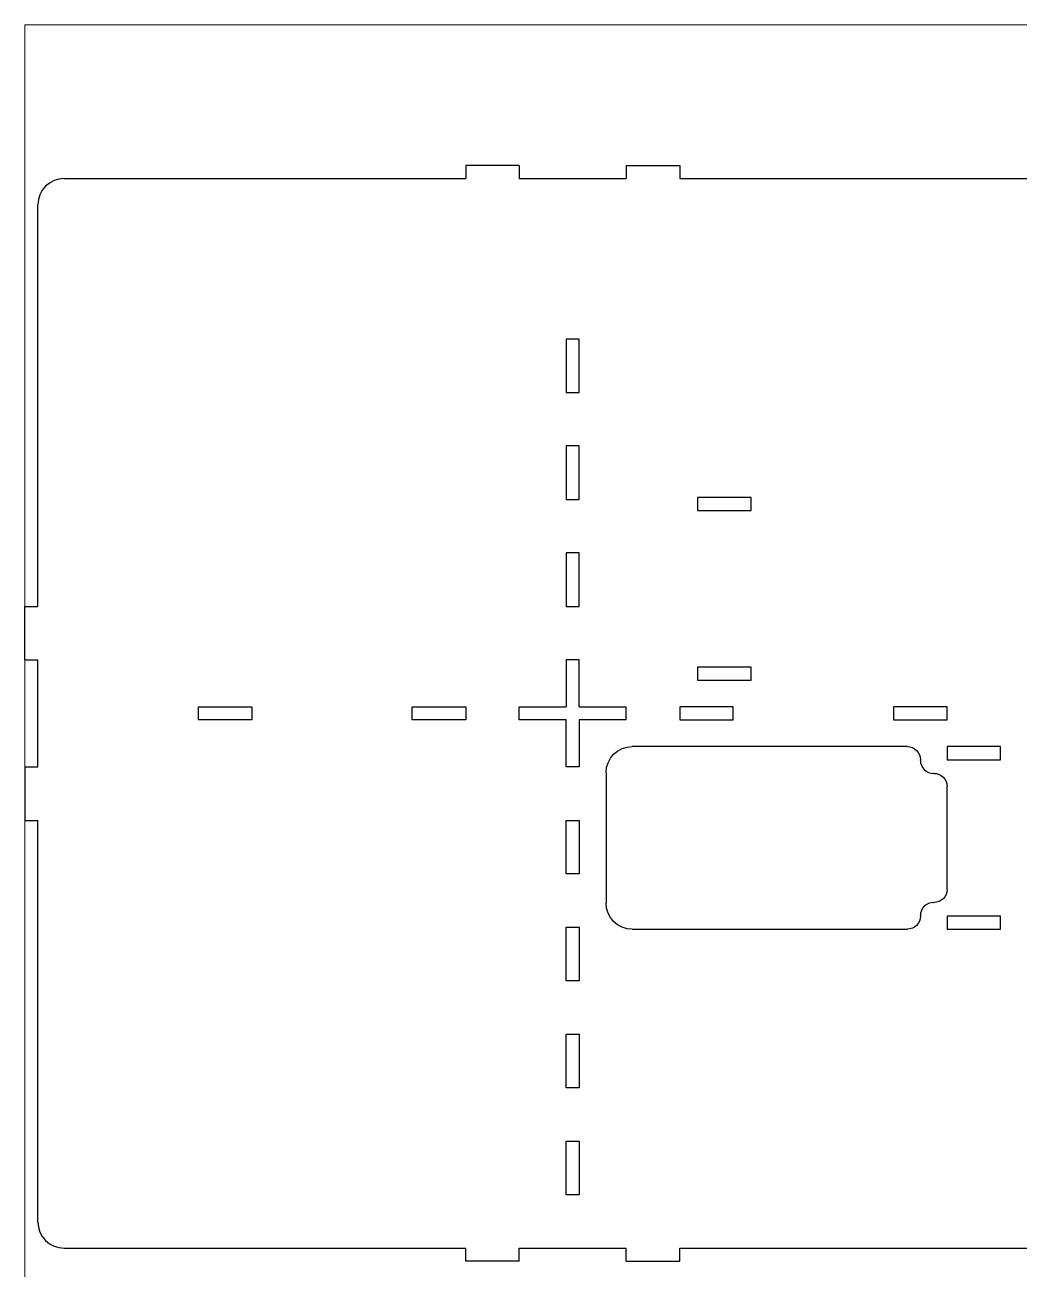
# Model space of a CAD drawing. Header units: millimetres. Extents: x -3928 to -434, y -548 to 1409.
# Drawn here: x -2369.5 to -1988.4, y 932 to 1408.9 of the extents above; entities that cross this region are included whole.
import ezdxf

# ---------------------------------------------------------------- set-up
doc = ezdxf.new("R2010")
doc.units = ezdxf.units.MM
doc.header["$MEASUREMENT"] = 0
doc.layers.add('layer 1', color=7, linetype='Continuous')

msp = doc.modelspace()

# ---------------------------------------------------------------- linework, layer by layer
at = {"layer": 'layer 1', "color": 250, "lineweight": 9}
msp.add_lwpolyline([(-2369.48, 508.944), (-1169.48, 508.944), (-1169.48, 1408.944), (-2369.48, 1408.944), (-2369.48, 508.944)], close=True, dxfattribs=at)
at = {"layer": 'layer 1', "color": 1, "lineweight": 25}
for points in [[(-2200.4801, 1355.016), (-2200.4801, 1355.016), (-2200.4801, 1350.0161), (-2200.4801, 1350.0161)], [(-2179.9802, 1355.016), (-2179.9802, 1355.016), (-2200.4801, 1355.016), (-2200.4801, 1355.016)], [(-2179.9802, 1355.016), (-2179.9802, 1355.016), (-2179.9802, 1350.0161), (-2179.9802, 1350.0161)], [(-2138.9801, 1355.016), (-2138.9801, 1355.016), (-2138.9801, 1350.0161), (-2138.9801, 1350.0161)], [(-2138.9801, 1355.016), (-2138.9801, 1355.016), (-2118.4802, 1355.016), (-2118.4802, 1355.016)], [(-2118.4802, 1355.016), (-2118.4802, 1355.016), (-2118.4802, 1350.0161), (-2118.4802, 1350.0161)], [(-2354.4799, 1350.0161), (-2354.4799, 1350.0161), (-2200.4801, 1350.0161), (-2200.4801, 1350.0161)], [(-2179.9802, 1350.0161), (-2179.9802, 1350.0161), (-2138.9801, 1350.0161), (-2138.9801, 1350.0161)], [(-2118.4802, 1350.0161), (-2118.4802, 1350.0161), (-1964.4803, 1350.0161), (-1964.4803, 1350.0161)], [(-2364.4801, 1186.016), (-2364.4801, 1186.016), (-2364.4801, 1340.0162), (-2364.4801, 1340.0162)], [(-2161.98, 1288.516), (-2161.98, 1288.516), (-2161.98, 1268.0161), (-2161.98, 1268.0161)], [(-2156.9802, 1288.516), (-2156.9802, 1288.516), (-2161.98, 1288.516), (-2161.98, 1288.516)], [(-2156.9802, 1268.0161), (-2156.9802, 1268.0161), (-2156.9802, 1288.516), (-2156.9802, 1288.516)], [(-2161.98, 1268.0161), (-2161.98, 1268.0161), (-2156.9802, 1268.0161), (-2156.9802, 1268.0161)], [(-2161.98, 1247.5162), (-2161.98, 1247.5162), (-2161.98, 1227.0162), (-2161.98, 1227.0162)], [(-2156.9802, 1247.5162), (-2156.9802, 1247.5162), (-2161.98, 1247.5162), (-2161.98, 1247.5162)], [(-2156.9802, 1227.0162), (-2156.9802, 1227.0162), (-2156.9802, 1247.5162), (-2156.9802, 1247.5162)], [(-2161.98, 1227.0162), (-2161.98, 1227.0162), (-2156.9802, 1227.0162), (-2156.9802, 1227.0162)], [(-2111.6469, 1227.7662), (-2111.6469, 1227.7662), (-2111.6469, 1222.7663), (-2111.6469, 1222.7663)], [(-2091.1469, 1227.7662), (-2091.1469, 1227.7662), (-2111.6469, 1227.7662), (-2111.6469, 1227.7662)], [(-2091.1469, 1222.7663), (-2091.1469, 1222.7663), (-2091.1469, 1227.7662), (-2091.1469, 1227.7662)], [(-2111.6469, 1222.7663), (-2111.6469, 1222.7663), (-2091.1469, 1222.7663), (-2091.1469, 1222.7663)], [(-2161.98, 1206.516), (-2161.98, 1206.516), (-2161.98, 1186.016), (-2161.98, 1186.016)], [(-2156.9802, 1206.516), (-2156.9802, 1206.516), (-2161.98, 1206.516), (-2161.98, 1206.516)], [(-2156.9802, 1186.016), (-2156.9802, 1186.016), (-2156.9802, 1206.516), (-2156.9802, 1206.516)], [(-2369.48, 1165.5161), (-2369.48, 1165.5161), (-2369.48, 1186.016), (-2369.48, 1186.016)], [(-2369.48, 1186.016), (-2369.48, 1186.016), (-2364.4801, 1186.016), (-2364.4801, 1186.016)], [(-2161.98, 1186.016), (-2161.98, 1186.016), (-2156.9802, 1186.016), (-2156.9802, 1186.016)], [(-2369.48, 1165.5161), (-2369.48, 1165.5161), (-2364.4801, 1165.5161), (-2364.4801, 1165.5161)], [(-2364.4801, 1124.5164), (-2364.4801, 1124.5164), (-2364.4801, 1165.5161), (-2364.4801, 1165.5161)], [(-2161.98, 1165.5161), (-2161.98, 1165.5161), (-2161.98, 1147.516), (-2161.98, 1147.516)], [(-2156.9802, 1165.5161), (-2156.9802, 1165.5161), (-2161.98, 1165.5161), (-2161.98, 1165.5161)], [(-2156.9802, 1147.516), (-2156.9802, 1147.516), (-2156.9802, 1165.5161), (-2156.9802, 1165.5161)], [(-2091.1469, 1162.7662), (-2091.1469, 1162.7662), (-2111.6469, 1162.7662), (-2111.6469, 1162.7662)], [(-2111.6469, 1162.7662), (-2111.6469, 1162.7662), (-2111.6469, 1157.766), (-2111.6469, 1157.766)], [(-2091.1469, 1157.766), (-2091.1469, 1157.766), (-2091.1469, 1162.7662), (-2091.1469, 1162.7662)], [(-2111.6469, 1157.766), (-2111.6469, 1157.766), (-2091.1469, 1157.766), (-2091.1469, 1157.766)], [(-2302.98, 1147.516), (-2302.98, 1147.516), (-2282.4801, 1147.516), (-2282.4801, 1147.516)], [(-2302.98, 1142.5162), (-2302.98, 1142.5162), (-2302.98, 1147.516), (-2302.98, 1147.516)], [(-2282.4801, 1147.516), (-2282.4801, 1147.516), (-2282.4801, 1142.5162), (-2282.4801, 1142.5162)], [(-2220.98, 1147.516), (-2220.98, 1147.516), (-2200.4801, 1147.516), (-2200.4801, 1147.516)], [(-2220.98, 1142.5162), (-2220.98, 1142.5162), (-2220.98, 1147.516), (-2220.98, 1147.516)], [(-2200.4801, 1147.516), (-2200.4801, 1147.516), (-2200.4801, 1142.5162), (-2200.4801, 1142.5162)], [(-2179.9802, 1147.516), (-2179.9802, 1147.516), (-2161.98, 1147.516), (-2161.98, 1147.516)], [(-2179.9802, 1142.5162), (-2179.9802, 1142.5162), (-2179.9802, 1147.516), (-2179.9802, 1147.516)], [(-2156.9802, 1147.516), (-2156.9802, 1147.516), (-2138.9801, 1147.516), (-2138.9801, 1147.516)], [(-2138.9801, 1142.5162), (-2138.9801, 1142.5162), (-2138.9801, 1147.516), (-2138.9801, 1147.516)], [(-2097.9803, 1147.516), (-2097.9803, 1147.516), (-2118.4802, 1147.516), (-2118.4802, 1147.516)], [(-2118.4802, 1147.516), (-2118.4802, 1147.516), (-2118.4802, 1142.5162), (-2118.4802, 1142.5162)], [(-2097.9803, 1142.5162), (-2097.9803, 1142.5162), (-2097.9803, 1147.516), (-2097.9803, 1147.516)], [(-2015.9802, 1147.516), (-2015.9802, 1147.516), (-2036.4802, 1147.516), (-2036.4802, 1147.516)], [(-2036.4802, 1147.516), (-2036.4802, 1147.516), (-2036.4802, 1142.5162), (-2036.4802, 1142.5162)], [(-2015.9802, 1142.5162), (-2015.9802, 1142.5162), (-2015.9802, 1147.516), (-2015.9802, 1147.516)], [(-2282.4801, 1142.5162), (-2282.4801, 1142.5162), (-2302.98, 1142.5162), (-2302.98, 1142.5162)], [(-2200.4801, 1142.5162), (-2200.4801, 1142.5162), (-2220.98, 1142.5162), (-2220.98, 1142.5162)], [(-2161.98, 1142.5162), (-2161.98, 1142.5162), (-2179.9802, 1142.5162), (-2179.9802, 1142.5162)], [(-2161.98, 1124.5164), (-2161.98, 1124.5164), (-2161.98, 1142.5162), (-2161.98, 1142.5162)], [(-2156.9802, 1142.5162), (-2156.9802, 1142.5162), (-2156.9802, 1124.5164), (-2156.9802, 1124.5164)], [(-2138.9801, 1142.5162), (-2138.9801, 1142.5162), (-2156.9802, 1142.5162), (-2156.9802, 1142.5162)], [(-2118.4802, 1142.5162), (-2118.4802, 1142.5162), (-2097.9803, 1142.5162), (-2097.9803, 1142.5162)], [(-2036.4802, 1142.5162), (-2036.4802, 1142.5162), (-2015.9802, 1142.5162), (-2015.9802, 1142.5162)], [(-2031.2301, 1132.2662), (-2031.2301, 1132.2662), (-2136.7301, 1132.2662), (-2136.7301, 1132.2662)], [(-1995.4803, 1132.2662), (-1995.4803, 1132.2662), (-2015.9802, 1132.2662), (-2015.9802, 1132.2662)], [(-2015.9802, 1132.2662), (-2015.9802, 1132.2662), (-2015.9802, 1127.2663), (-2015.9802, 1127.2663)], [(-1995.4803, 1127.2663), (-1995.4803, 1127.2663), (-1995.4803, 1132.2662), (-1995.4803, 1132.2662)], [(-2026.2302, 1127.0162), (-2026.2302, 1127.0162), (-2026.2302, 1127.2663), (-2026.2302, 1127.2663)], [(-2015.9802, 1127.2663), (-2015.9802, 1127.2663), (-1995.4803, 1127.2663), (-1995.4803, 1127.2663)], [(-2369.48, 1124.5164), (-2369.48, 1124.5164), (-2369.48, 1104.0161), (-2369.48, 1104.0161)], [(-2369.48, 1124.5164), (-2369.48, 1124.5164), (-2364.4801, 1124.5164), (-2364.4801, 1124.5164)], [(-2156.9802, 1124.5164), (-2156.9802, 1124.5164), (-2161.98, 1124.5164), (-2161.98, 1124.5164)], [(-2146.7303, 1122.2664), (-2146.7303, 1122.2664), (-2146.7303, 1072.2661), (-2146.7303, 1072.2661)], [(-2020.9802, 1122.0163), (-2020.9802, 1122.0163), (-2021.2303, 1122.0163), (-2021.2303, 1122.0163)], [(-2015.9802, 1077.5162), (-2015.9802, 1077.5162), (-2015.9802, 1117.0163), (-2015.9802, 1117.0163)], [(-2369.48, 1104.0161), (-2369.48, 1104.0161), (-2364.4801, 1104.0161), (-2364.4801, 1104.0161)], [(-2364.4801, 950.0163), (-2364.4801, 950.0163), (-2364.4801, 1104.0161), (-2364.4801, 1104.0161)], [(-2161.98, 1104.0161), (-2161.98, 1104.0161), (-2156.9802, 1104.0161), (-2156.9802, 1104.0161)], [(-2161.98, 1083.5162), (-2161.98, 1083.5162), (-2161.98, 1104.0161), (-2161.98, 1104.0161)], [(-2156.9802, 1104.0161), (-2156.9802, 1104.0161), (-2156.9802, 1083.5162), (-2156.9802, 1083.5162)], [(-2156.9802, 1083.5162), (-2156.9802, 1083.5162), (-2161.98, 1083.5162), (-2161.98, 1083.5162)], [(-2021.2303, 1072.5162), (-2021.2303, 1072.5162), (-2020.9802, 1072.5162), (-2020.9802, 1072.5162)], [(-2026.2302, 1067.2662), (-2026.2302, 1067.2662), (-2026.2302, 1067.5163), (-2026.2302, 1067.5163)], [(-1995.4803, 1067.2662), (-1995.4803, 1067.2662), (-2015.9802, 1067.2662), (-2015.9802, 1067.2662)], [(-2015.9802, 1067.2662), (-2015.9802, 1067.2662), (-2015.9802, 1062.2663), (-2015.9802, 1062.2663)], [(-1995.4803, 1062.2663), (-1995.4803, 1062.2663), (-1995.4803, 1067.2662), (-1995.4803, 1067.2662)], [(-2161.98, 1063.0163), (-2161.98, 1063.0163), (-2156.9802, 1063.0163), (-2156.9802, 1063.0163)], [(-2161.98, 1042.5164), (-2161.98, 1042.5164), (-2161.98, 1063.0163), (-2161.98, 1063.0163)], [(-2156.9802, 1063.0163), (-2156.9802, 1063.0163), (-2156.9802, 1042.5164), (-2156.9802, 1042.5164)], [(-2136.7301, 1062.2663), (-2136.7301, 1062.2663), (-2031.2301, 1062.2663), (-2031.2301, 1062.2663)], [(-2015.9802, 1062.2663), (-2015.9802, 1062.2663), (-1995.4803, 1062.2663), (-1995.4803, 1062.2663)], [(-2156.9802, 1042.5164), (-2156.9802, 1042.5164), (-2161.98, 1042.5164), (-2161.98, 1042.5164)], [(-2161.98, 1022.0161), (-2161.98, 1022.0161), (-2156.9802, 1022.0161), (-2156.9802, 1022.0161)], [(-2161.98, 1001.5162), (-2161.98, 1001.5162), (-2161.98, 1022.0161), (-2161.98, 1022.0161)], [(-2156.9802, 1022.0161), (-2156.9802, 1022.0161), (-2156.9802, 1001.5162), (-2156.9802, 1001.5162)], [(-2156.9802, 1001.5162), (-2156.9802, 1001.5162), (-2161.98, 1001.5162), (-2161.98, 1001.5162)], [(-2161.98, 981.0163), (-2161.98, 981.0163), (-2156.9802, 981.0163), (-2156.9802, 981.0163)], [(-2161.98, 960.5164), (-2161.98, 960.5164), (-2161.98, 981.0163), (-2161.98, 981.0163)], [(-2156.9802, 981.0163), (-2156.9802, 981.0163), (-2156.9802, 960.5164), (-2156.9802, 960.5164)], [(-2156.9802, 960.5164), (-2156.9802, 960.5164), (-2161.98, 960.5164), (-2161.98, 960.5164)], [(-2354.4799, 940.0161), (-2354.4799, 940.0161), (-2200.4801, 940.0161), (-2200.4801, 940.0161)], [(-2200.4801, 935.0162), (-2200.4801, 935.0162), (-2200.4801, 940.0161), (-2200.4801, 940.0161)], [(-2179.9802, 935.0162), (-2179.9802, 935.0162), (-2179.9802, 940.0161), (-2179.9802, 940.0161)], [(-2179.9802, 940.0161), (-2179.9802, 940.0161), (-2138.9801, 940.0161), (-2138.9801, 940.0161)], [(-2138.9801, 935.0162), (-2138.9801, 935.0162), (-2138.9801, 940.0161), (-2138.9801, 940.0161)], [(-2118.4802, 940.0161), (-2118.4802, 940.0161), (-1964.4803, 940.0161), (-1964.4803, 940.0161)], [(-2118.4802, 935.0162), (-2118.4802, 935.0162), (-2118.4802, 940.0161), (-2118.4802, 940.0161)], [(-2179.9802, 935.0162), (-2179.9802, 935.0162), (-2200.4801, 935.0162), (-2200.4801, 935.0162)], [(-2138.9801, 935.0162), (-2138.9801, 935.0162), (-2118.4802, 935.0162), (-2118.4802, 935.0162)]]:
    msp.add_open_spline(points, degree=3, dxfattribs=at)
for points in [[(-2354.4799, 1350.0161), (-2354.4799, 1350.0161), (-2356.4308, 1349.8242), (-2356.4308, 1349.8242), (-2356.4308, 1349.8242), (-2356.4308, 1349.8242), (-2358.3069, 1349.2548), (-2358.3069, 1349.2548), (-2358.3069, 1349.2548), (-2358.3069, 1349.2548), (-2360.0358, 1348.3309), (-2360.0358, 1348.3309), (-2360.0358, 1348.3309), (-2360.0358, 1348.3309), (-2361.551, 1347.0873), (-2361.551, 1347.0873), (-2361.551, 1347.0873), (-2361.551, 1347.0873), (-2362.7949, 1345.5718), (-2362.7949, 1345.5718), (-2362.7949, 1345.5718), (-2362.7949, 1345.5718), (-2363.7188, 1343.8428), (-2363.7188, 1343.8428), (-2363.7188, 1343.8428), (-2363.7188, 1343.8428), (-2364.2879, 1341.9671), (-2364.2879, 1341.9671), (-2364.2879, 1341.9671), (-2364.2879, 1341.9671), (-2364.4801, 1340.0162), (-2364.4801, 1340.0162)], [(-2146.7303, 1122.2664), (-2146.7303, 1122.2664), (-2146.538, 1124.2172), (-2146.538, 1124.2172), (-2146.538, 1124.2172), (-2146.538, 1124.2172), (-2145.969, 1126.093), (-2145.969, 1126.093), (-2145.969, 1126.093), (-2145.969, 1126.093), (-2145.0447, 1127.8219), (-2145.0447, 1127.8219), (-2145.0447, 1127.8219), (-2145.0447, 1127.8219), (-2143.8011, 1129.3375), (-2143.8011, 1129.3375), (-2143.8011, 1129.3375), (-2143.8011, 1129.3375), (-2142.286, 1130.581), (-2142.286, 1130.581), (-2142.286, 1130.581), (-2142.286, 1130.581), (-2140.557, 1131.5049), (-2140.557, 1131.5049), (-2140.557, 1131.5049), (-2140.557, 1131.5049), (-2138.6809, 1132.074), (-2138.6809, 1132.074), (-2138.6809, 1132.074), (-2138.6809, 1132.074), (-2136.7301, 1132.2662), (-2136.7301, 1132.2662)], [(-2031.2301, 1132.2662), (-2031.2301, 1132.2662), (-2030.2547, 1132.1703), (-2030.2547, 1132.1703), (-2030.2547, 1132.1703), (-2030.2547, 1132.1703), (-2029.3166, 1131.8856), (-2029.3166, 1131.8856), (-2029.3166, 1131.8856), (-2029.3166, 1131.8856), (-2028.4523, 1131.4234), (-2028.4523, 1131.4234), (-2028.4523, 1131.4234), (-2028.4523, 1131.4234), (-2027.6946, 1130.8018), (-2027.6946, 1130.8018), (-2027.6946, 1130.8018), (-2027.6946, 1130.8018), (-2027.0726, 1130.0441), (-2027.0726, 1130.0441), (-2027.0726, 1130.0441), (-2027.0726, 1130.0441), (-2026.6108, 1129.1798), (-2026.6108, 1129.1798), (-2026.6108, 1129.1798), (-2026.6108, 1129.1798), (-2026.3261, 1128.2417), (-2026.3261, 1128.2417), (-2026.3261, 1128.2417), (-2026.3261, 1128.2417), (-2026.2302, 1127.2663), (-2026.2302, 1127.2663)], [(-2026.2302, 1127.0162), (-2026.2302, 1127.0162), (-2026.1342, 1126.0408), (-2026.1342, 1126.0408), (-2026.1342, 1126.0408), (-2026.1342, 1126.0408), (-2025.8495, 1125.1027), (-2025.8495, 1125.1027), (-2025.8495, 1125.1027), (-2025.8495, 1125.1027), (-2025.3874, 1124.2384), (-2025.3874, 1124.2384), (-2025.3874, 1124.2384), (-2025.3874, 1124.2384), (-2024.7658, 1123.4806), (-2024.7658, 1123.4806), (-2024.7658, 1123.4806), (-2024.7658, 1123.4806), (-2024.008, 1122.859), (-2024.008, 1122.859), (-2024.008, 1122.859), (-2024.008, 1122.859), (-2023.1437, 1122.3969), (-2023.1437, 1122.3969), (-2023.1437, 1122.3969), (-2023.1437, 1122.3969), (-2022.2057, 1122.1122), (-2022.2057, 1122.1122), (-2022.2057, 1122.1122), (-2022.2057, 1122.1122), (-2021.2303, 1122.0163), (-2021.2303, 1122.0163)], [(-2020.9802, 1122.0163), (-2020.9802, 1122.0163), (-2020.0047, 1121.9203), (-2020.0047, 1121.9203), (-2020.0047, 1121.9203), (-2020.0047, 1121.9203), (-2019.0667, 1121.6356), (-2019.0667, 1121.6356), (-2019.0667, 1121.6356), (-2019.0667, 1121.6356), (-2018.2024, 1121.1735), (-2018.2024, 1121.1735), (-2018.2024, 1121.1735), (-2018.2024, 1121.1735), (-2017.4446, 1120.5519), (-2017.4446, 1120.5519), (-2017.4446, 1120.5519), (-2017.4446, 1120.5519), (-2016.8227, 1119.7941), (-2016.8227, 1119.7941), (-2016.8227, 1119.7941), (-2016.8227, 1119.7941), (-2016.3609, 1118.9298), (-2016.3609, 1118.9298), (-2016.3609, 1118.9298), (-2016.3609, 1118.9298), (-2016.0762, 1117.9918), (-2016.0762, 1117.9918), (-2016.0762, 1117.9918), (-2016.0762, 1117.9918), (-2015.9802, 1117.0163), (-2015.9802, 1117.0163)], [(-2015.9802, 1077.5162), (-2015.9802, 1077.5162), (-2016.0762, 1076.5407), (-2016.0762, 1076.5407), (-2016.0762, 1076.5407), (-2016.0762, 1076.5407), (-2016.3609, 1075.6027), (-2016.3609, 1075.6027), (-2016.3609, 1075.6027), (-2016.3609, 1075.6027), (-2016.8227, 1074.7384), (-2016.8227, 1074.7384), (-2016.8227, 1074.7384), (-2016.8227, 1074.7384), (-2017.4446, 1073.9806), (-2017.4446, 1073.9806), (-2017.4446, 1073.9806), (-2017.4446, 1073.9806), (-2018.2024, 1073.359), (-2018.2024, 1073.359), (-2018.2024, 1073.359), (-2018.2024, 1073.359), (-2019.0667, 1072.8969), (-2019.0667, 1072.8969), (-2019.0667, 1072.8969), (-2019.0667, 1072.8969), (-2020.0047, 1072.6122), (-2020.0047, 1072.6122), (-2020.0047, 1072.6122), (-2020.0047, 1072.6122), (-2020.9802, 1072.5162), (-2020.9802, 1072.5162)], [(-2136.7301, 1062.2663), (-2136.7301, 1062.2663), (-2138.6809, 1062.4582), (-2138.6809, 1062.4582), (-2138.6809, 1062.4582), (-2138.6809, 1062.4582), (-2140.557, 1063.0276), (-2140.557, 1063.0276), (-2140.557, 1063.0276), (-2140.557, 1063.0276), (-2142.286, 1063.9515), (-2142.286, 1063.9515), (-2142.286, 1063.9515), (-2142.286, 1063.9515), (-2143.8011, 1065.1951), (-2143.8011, 1065.1951), (-2143.8011, 1065.1951), (-2143.8011, 1065.1951), (-2145.0447, 1066.7106), (-2145.0447, 1066.7106), (-2145.0447, 1066.7106), (-2145.0447, 1066.7106), (-2145.969, 1068.4395), (-2145.969, 1068.4395), (-2145.969, 1068.4395), (-2145.969, 1068.4395), (-2146.538, 1070.3153), (-2146.538, 1070.3153), (-2146.538, 1070.3153), (-2146.538, 1070.3153), (-2146.7303, 1072.2661), (-2146.7303, 1072.2661)], [(-2021.2303, 1072.5162), (-2021.2303, 1072.5162), (-2022.2057, 1072.4203), (-2022.2057, 1072.4203), (-2022.2057, 1072.4203), (-2022.2057, 1072.4203), (-2023.1437, 1072.1356), (-2023.1437, 1072.1356), (-2023.1437, 1072.1356), (-2023.1437, 1072.1356), (-2024.008, 1071.6735), (-2024.008, 1071.6735), (-2024.008, 1071.6735), (-2024.008, 1071.6735), (-2024.7658, 1071.0519), (-2024.7658, 1071.0519), (-2024.7658, 1071.0519), (-2024.7658, 1071.0519), (-2025.3874, 1070.2941), (-2025.3874, 1070.2941), (-2025.3874, 1070.2941), (-2025.3874, 1070.2941), (-2025.8495, 1069.4298), (-2025.8495, 1069.4298), (-2025.8495, 1069.4298), (-2025.8495, 1069.4298), (-2026.1342, 1068.4918), (-2026.1342, 1068.4918), (-2026.1342, 1068.4918), (-2026.1342, 1068.4918), (-2026.2302, 1067.5163), (-2026.2302, 1067.5163)], [(-2026.2302, 1067.2662), (-2026.2302, 1067.2662), (-2026.3261, 1066.2908), (-2026.3261, 1066.2908), (-2026.3261, 1066.2908), (-2026.3261, 1066.2908), (-2026.6108, 1065.3527), (-2026.6108, 1065.3527), (-2026.6108, 1065.3527), (-2026.6108, 1065.3527), (-2027.0726, 1064.4884), (-2027.0726, 1064.4884), (-2027.0726, 1064.4884), (-2027.0726, 1064.4884), (-2027.6946, 1063.7307), (-2027.6946, 1063.7307), (-2027.6946, 1063.7307), (-2027.6946, 1063.7307), (-2028.4523, 1063.1087), (-2028.4523, 1063.1087), (-2028.4523, 1063.1087), (-2028.4523, 1063.1087), (-2029.3166, 1062.6469), (-2029.3166, 1062.6469), (-2029.3166, 1062.6469), (-2029.3166, 1062.6469), (-2030.2547, 1062.3622), (-2030.2547, 1062.3622), (-2030.2547, 1062.3622), (-2030.2547, 1062.3622), (-2031.2301, 1062.2663), (-2031.2301, 1062.2663)], [(-2364.4801, 950.0163), (-2364.4801, 950.0163), (-2364.2879, 948.0654), (-2364.2879, 948.0654), (-2364.2879, 948.0654), (-2364.2879, 948.0654), (-2363.7188, 946.1893), (-2363.7188, 946.1893), (-2363.7188, 946.1893), (-2363.7188, 946.1893), (-2362.7949, 944.4604), (-2362.7949, 944.4604), (-2362.7949, 944.4604), (-2362.7949, 944.4604), (-2361.551, 942.9452), (-2361.551, 942.9452), (-2361.551, 942.9452), (-2361.551, 942.9452), (-2360.0358, 941.7017), (-2360.0358, 941.7017), (-2360.0358, 941.7017), (-2360.0358, 941.7017), (-2358.3069, 940.7774), (-2358.3069, 940.7774), (-2358.3069, 940.7774), (-2358.3069, 940.7774), (-2356.4308, 940.2084), (-2356.4308, 940.2084), (-2356.4308, 940.2084), (-2356.4308, 940.2084), (-2354.4799, 940.0161), (-2354.4799, 940.0161)]]:
    msp.add_open_spline(points, degree=3, knots=[0, 0, 0, 0, 0.11111111, 0.11111111, 0.11111111, 0.11111111, 0.22222222, 0.22222222, 0.22222222, 0.22222222, 0.33333333, 0.33333333, 0.33333333, 0.33333333, 0.44444444, 0.44444444, 0.44444444, 0.44444444, 0.55555556, 0.55555556, 0.55555556, 0.55555556, 0.66666667, 0.66666667, 0.66666667, 0.66666667, 0.77777778, 0.77777778, 0.77777778, 0.77777778, 1, 1, 1, 1], dxfattribs=at)

doc.saveas('drawing.dxf')
